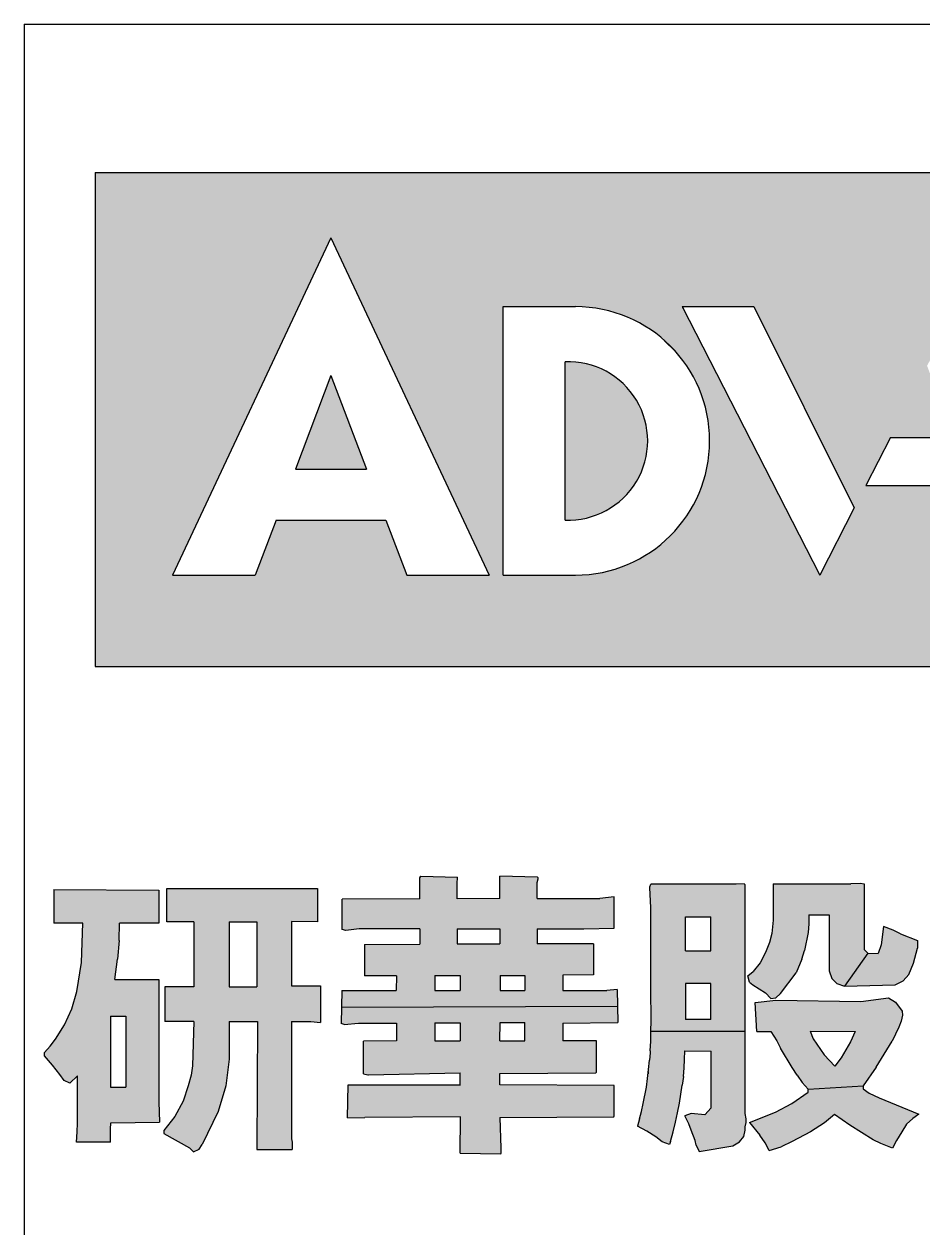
# Model space of a CAD drawing. Header units: millimetres. Extents: x 0 to 895, y 0 to 297.
# Drawn here: x 219.23 to 233.63, y 34.96 to 54.26 of the extents above; entities that cross this region are included whole.
import ezdxf

# ---------------------------------------------------------------- set-up
doc = ezdxf.new("R2010")
doc.units = ezdxf.units.MM
doc.layers.add('0-ADVANTECH-FORM', color=5, linetype='Continuous')
doc.layers.add('SLD-0', color=7, linetype='Continuous')

msp = doc.modelspace()

# ---------------------------------------------------------------- hatches: boundary and pattern name
at = {"layer": '0-ADVANTECH-FORM'}
h = msp.add_hatch(color=256, dxfattribs=at)
h.paths.add_polyline_path([(220.3679724525223, 51.87821309202164), (220.3679724525223, 43.9628383711135), (256.5099389393466, 43.96283837111333), (256.5099389393466, 51.87821309202164)], flags=0)
h.paths.add_polyline_path([(236.4512692122035, 49.72697183144189), (239.1422889045062, 47.41717992882835), (239.1422889045062, 49.72697183144189), (240.1348781353221, 49.72697183144189), (240.1348781353221, 45.42575183144189), (237.4879735198708, 47.69767829295809), (237.4879735198708, 45.42575183144189), (236.4512692122035, 45.42575183144189)], flags=0)
h.paths.add_polyline_path([(243.9508322891712, 49.72697183144189), (243.9508322891712, 48.91084290838029), (242.7817827506867, 48.91084290838029), (242.7817827506867, 45.42575183144189), (241.6789058275676, 45.42575183144189), (241.6789058275676, 48.91084290838029), (240.5319138275971, 48.91084290838029), (240.5319138275971, 49.72697183144189)], flags=0)
h.paths.add_polyline_path([(246.8624273660803, 49.72697183144189), (246.8624273660803, 48.91084290838029), (245.3183996737482, 48.91084290838029), (245.3183996737482, 48.00648383144193), (246.752139673777, 48.00648383144193), (246.752139673777, 47.12418229292933), (245.3183996737482, 47.12418229292933), (245.3183996737482, 46.26393829292954), (246.8624273660803, 46.26393829292954), (246.8624273660803, 45.42575183144189), (244.325810443019, 45.42575183144189), (244.325810443019, 49.72697183144189)], flags=0)
edge = h.paths.add_edge_path(flags=0)
edge.add_line((228.0583758275966, 45.42575183144189), (226.9003550583258, 45.42575183144189))
edge.add_line((226.9003550583258, 45.42575183144189), (226.9003550583258, 49.72697183144189))
edge.add_line((226.9003550583258, 49.72697183144189), (228.0583758275966, 49.72697183144189))
edge.add_arc((228.0583758275966, 47.57636183144189), 2.150609999999997, -90.00000000000091, 89.9999999999992, ccw=False)
h.paths.add_polyline_path([(233.692945748709, 48.77849767756489), (234.1793427506868, 49.72697183144189), (236.1645212122319, 45.42575183144189), (234.9513565968095, 45.42575183144189), (234.4132203788552, 46.8594918313844), (232.7088401865857, 46.8594918313844), (233.1047447230352, 47.6315056775933), (234.1234547230204, 47.6315056775933)], flags=0)
h.paths.add_polyline_path([(229.7678350583836, 49.72697183144189), (230.9148270583539, 49.72697183144189), (232.5250273660515, 46.50105683144186), (231.9735889045351, 45.42575183144189)], flags=0)
h.paths.add_polyline_path([(222.9299981353223, 45.42575183144189), (221.6065458275966, 45.42575183144189), (224.1431627506579, 50.82984875447458), (226.6797796737193, 45.42575183144189), (225.3563273660804, 45.42575183144189), (225.0216612652891, 46.30805336986796), (223.2646642361136, 46.30805336986796)], flags=0)
edge = h.paths.add_edge_path(flags=0)
edge.add_arc((249.3848286814198, 48.23293223140315), 2.817520404150244, 260.7471564226822, 293.3583550953957, ccw=False)
edge.add_arc((249.2864617884347, 47.62912574265884), 2.20575384615172, 186.0301426713047, 260.7471564225103, ccw=False)
edge.add_arc((249.527220198452, 47.65455853848682), 2.44785184097543, 183.1225885856016, 186.0301426863164, ccw=False)
edge.add_arc((249.0793397976576, 47.63012510612447), 1.999305470983759, 129.3784224453203, 183.1225885708026, ccw=False)
edge.add_arc((249.3543988884231, 47.29500545589831), 2.43285210443913, 61.856738736225225, 129.3784224440175, ccw=False)
edge.add_line((250.5019212121463, 49.44022383140948), (250.5019212121464, 48.51380721597631))
edge.add_arc((249.4718813479145, 47.56987432006934), 1.397136870132038, 42.50227544455588, 181.9957718690004)
edge.add_arc((249.4703862331703, 47.65313352371155), 1.401018455975036, 185.4027955627078, 317.4150689837845)
edge.add_line((250.5019212121873, 46.70508906217661), (250.5019212121874, 45.64632721603914))
h.paths.add_polyline_path([(252.0459489045063, 45.42575183144189), (250.9871870583265, 45.42575183144189), (250.9871870583265, 49.72697183144189), (252.0459489045063, 49.72697183144189), (252.0459489045063, 48.00648383144193), (253.6340916737765, 48.00648383144193), (253.6340916737765, 49.72697183144189), (254.6928535198709, 49.72697183144189), (254.6928535198709, 45.42575183144189), (253.6340916737765, 45.42575183144189), (253.6340916737765, 47.12418229292933), (252.0459489045063, 47.12418229292933)], flags=0)
h = msp.add_hatch(color=256, dxfattribs=at)
edge = h.paths.add_edge_path(flags=0)
edge.add_arc((227.9469393051524, 47.57636183144172), 1.269457291628388, 267.5622495297143, 452.4377504702874)
edge.add_line((227.8929442891279, 48.84467029294189), (227.8929442891279, 46.3080533699415))
for points in [[(223.5742303792866, 47.12418229292933), (224.7120951220292, 47.12418229292933), (224.1431627506579, 48.624094908323)], [(230.847963843647, 38.90445979249714), (230.9037015270038, 38.85893527034663), (231.1055137097182, 38.73135250549289), (231.1899562887396, 38.64268779746156), (231.2701767388154, 38.65113205535631), (231.3462262817135, 38.72252822491144), (231.5952806681345, 39.05223430578069), (231.6839453761141, 39.27178501126331), (231.726166665658, 39.41111526672696), (231.7852764710003, 39.69822003544108), (231.7979428578496, 39.83755029084982), (231.7979428578496, 39.98110267522249), (232.1230467871295, 39.98110267522249), (232.1230467871295, 39.08178920849624), (232.16446348502, 38.9628298950444), (232.2454885266916, 38.88334914774977), (232.372152395262, 38.83690572926155), (232.7436997430575, 39.36889397720854), (232.6888120666722, 39.41955952464532), (232.6888120666722, 40.47086963363797), (232.6200917743787, 40.48568816475905), (232.4734834901355, 40.47931389153479), (231.2279554493482, 40.47931389153479), (231.2279554493482, 39.89666009620694), (231.2067879488141, 39.68412676911208), (231.1691786847951, 39.53590202268448), (231.1139579676294, 39.40267100879581), (231.0607755120347, 39.2947602710336), (231.0192386612514, 39.21047923958803), (230.9070736489855, 39.07334495059934), (230.8184089410107, 39.0015687584234)], [(232.9085612121979, 39.36351920708206), (232.7436997430575, 39.36889397720854), (232.372152395262, 38.83690572926155), (233.1785790250791, 38.85801637400365), (233.3094650225915, 38.92557043723424), (233.3981297305643, 39.02267940315949), (233.4741280516912, 39.20423094805282), (233.5374599859734, 39.44911442728426), (233.5374599859734, 39.57155616689989), (233.2672437330514, 39.67710939066608), (233.1510201122913, 39.73696200439949), (232.9928053511812, 39.79532900133336), (232.959028319594, 39.49977997472102)], [(230.7947880829907, 36.71317486647526), (230.7804097804256, 36.79761744552729), (230.7804097804257, 38.11914380747282), (229.2688876156649, 38.11914380747282), (229.2646654867165, 37.95870290726556), (229.2562212288194, 37.8024841360625), (229.2562212288194, 37.76870710447529), (229.2477769709228, 37.65048749380799), (229.2308884550733, 37.50271298050193), (229.2139999392797, 37.35916059614411), (229.1971114234861, 37.2198303407348), (229.1464458760493, 36.9580583457097), (229.1168909734104, 36.83139447714566), (229.0873360707154, 36.71317486647837), (229.0535590391283, 36.59495525586699), (229.2013335524345, 36.51473480573539), (229.3491080657405, 36.4218479688144), (229.4504391606141, 36.34584964768721), (229.5686587712256, 36.30362835814719), (229.5813251581268, 36.3500717766355), (229.6235464476108, 36.50629054783857), (229.6615456082025, 36.65828719009309), (229.6953226397897, 36.81028383240358), (229.7248775424845, 36.96228047465819), (229.7502103161749, 37.10583285901593), (229.7713209609168, 37.24938524337357), (229.7882094767665, 37.39293762773138), (229.8008758636117, 37.52804575419228), (229.80509799256, 37.66315388065318), (229.8093792312851, 37.80009863321929), (230.2357551456336, 37.79826200711418), (230.2357551456336, 36.88628215353086), (230.1299401498069, 36.77517683014032), (229.9106512163262, 36.79761744555835), (229.8093201215086, 36.75961828496422), (229.876874184739, 36.63295441640025), (229.9148733452748, 36.53162332158239), (229.9782052795571, 36.36696029242663), (229.9908716663554, 36.29096197126851), (230.0415372137503, 36.18963087641478), (230.5819697196245, 36.27829558439936), (230.6875229434958, 36.34584964765455), (230.7550770067288, 36.43029222668407), (230.7804097804193, 36.53162332155775), (230.7804097804193, 36.58651099786931), (230.7947880829907, 36.65610012734339)], [(232.8281423220814, 36.37540455032612), (232.9489880580091, 36.3145242768079), (233.1405798644873, 36.24451855281346), (233.2039117987694, 36.36273816348077), (233.2883543777937, 36.50206841889007), (233.3644126619581, 36.62732156868839), (233.4656837937946, 36.71739699542674), (233.5585706307156, 36.78917318760561), (232.9252512879508, 37.05094518263068), (232.7644804537366, 37.12229581604636), (232.6677014218742, 37.1944975669885), (232.6677014218742, 37.24094098547675), (231.789498599934, 37.18605330909168), (231.789498599934, 37.13960989060322), (231.5277266049091, 36.95805834570972), (231.2659546098841, 36.8187280903005), (230.8458358906302, 36.6561001273465), (231.0126268727558, 36.45140287145328), (231.0970694518358, 36.32896113189359), (231.1604013861178, 36.20651939227773), (231.3534710866891, 36.2628313882999), (231.5319487338575, 36.3500717766355), (231.8232756315211, 36.50629054783857), (232.0512705949032, 36.6498429321964), (232.2117114951106, 36.78072892970884), (232.4523728453377, 36.61184377166063)]]:
    msp.add_hatch(color=256, dxfattribs=at).paths.add_polyline_path(points, flags=0)
h = msp.add_hatch(color=256, dxfattribs=at)
h.paths.add_polyline_path([(225.5657343102681, 39.51326123249559), (224.6794334449975, 39.50822423261791), (224.6794334449975, 39.00156875841734), (225.1945331771508, 39.00156875841736), (225.1891921840157, 38.76935166603116), (224.3163303551546, 38.76935166603116), (224.3121082262063, 38.50335754205774), (228.7326772387498, 38.52024605785957), (228.7284551098012, 38.78624018180469), (228.5637920807011, 38.76935166601107), (227.8586965457576, 38.76935166601107), (227.8561590462018, 39.01618999095705), (228.3484635041569, 39.01845727418296), (228.3484635041569, 39.51666849051469), (227.444927908498, 39.51666849051469), (227.444927908498, 39.75732984079766), (228.1922447329258, 39.75732984079766), (228.6820116913884, 39.76577409869444), (228.6820116913884, 40.26820744394666), (228.4497945990025, 40.24287467025628), (227.444927908498, 40.24287467025626), (227.444927908498, 40.50042453627692), (227.4618164242917, 40.55953434161052), (227.4618164242917, 40.5722007284558), (227.453372166395, 40.5848671153569), (226.8496077262691, 40.60175563115043), (226.8496541696531, 40.24126181697724), (226.1656228360678, 40.23941252447946), (226.1656228360678, 40.47931389153482), (226.1698449650162, 40.5848671153569), (225.582969040684, 40.60175563115043), (225.5660805248904, 40.57220072845578), (225.5660805248904, 40.23779122693858), (224.3247746130516, 40.2344304123035), (224.3247746130516, 39.74888558284493), (224.3796622894368, 39.73199706705131), (224.5949908659735, 39.75732984079762), (225.5660805248904, 39.75732984079765)], flags=0)
h.paths.add_polyline_path([(226.8517736783615, 39.01156675976042), (227.2507099767036, 39.01156675976042), (227.2507099767036, 38.76935166603116), (226.8517736783615, 38.76935166603116)], flags=0)
h.paths.add_polyline_path([(226.8496077262691, 39.51666849051465), (226.1656228360678, 39.51666849051465), (226.1656228360678, 39.75732984079763), (226.8496077262691, 39.75732984079763)], flags=0)
h.paths.add_polyline_path([(225.8067418751733, 39.00683797532706), (226.2120662545561, 39.00683797532706), (226.2120662545561, 38.76935166603116), (225.8067418751733, 38.76935166603116)], flags=0)
h = msp.add_hatch(color=256, dxfattribs=at)
h.paths.add_polyline_path([(221.3946171205069, 36.65828719007781), (221.3861728625544, 36.98339111938483), (221.3861728625544, 38.94245895302526), (220.6824466667541, 38.94245895302526), (220.7232986171811, 39.27178501122486), (220.7486313908718, 39.567334037893), (220.7570756487683, 39.84599454871171), (221.3861728625848, 39.84599454871171), (221.3861728625848, 40.37798279663954), (219.7015434107981, 40.38642705453638), (219.7015434107981, 39.84599454877018), (220.1659775955134, 39.84599454877018), (220.1448669507155, 39.21689733496166), (220.0730907585368, 38.75246315024522), (219.9928703084609, 38.47380263942647), (219.8746506977938, 38.21625277334986), (219.7310983134358, 37.98825780996044), (219.6466557344116, 37.8784824571899), (219.5537688974907, 37.77715136237209), (219.5537688974907, 37.72226368598685), (219.680432766055, 37.5702670437322), (219.7986523766664, 37.42249253042612), (219.8704285688452, 37.32538356450096), (219.9590932768738, 37.28316227501691), (220.0815350164333, 37.4013818856281), (220.0815350164333, 36.64139867429947), (220.0773128874851, 36.50629054783857), (220.0646465006397, 36.33740538977507), (220.6093011354318, 36.33740538977507), (220.6093011354318, 36.54851183736329), (220.6177453933288, 36.64984293218109)], flags=0)
h.paths.add_polyline_path([(220.6093011354318, 38.35980515769994), (220.8584067436118, 38.35980515769994), (220.8584067436118, 37.21983034073479), (220.6093011354318, 37.21983034073479)], flags=0)
h = msp.add_hatch(color=256, dxfattribs=at)
h.paths.add_polyline_path([(223.9278944915644, 39.87132732246063), (223.9278944915644, 40.40331557040763), (221.5128367311187, 40.40331557040763), (221.5128367311187, 39.87132732246062), (221.947716013196, 39.87132732246062), (221.947716013196, 38.8284614713648), (221.4790596995313, 38.8284614713648), (221.4790596995313, 38.27114044972747), (221.947716013196, 38.27114044972747), (221.9266053683979, 37.56182278583542), (221.9012725947075, 37.4140482724735), (221.8569431656015, 37.24094098547678), (221.7746087261435, 36.99605750624544), (221.6395005996827, 36.75117402706994), (221.4663933126861, 36.52740119263639), (221.4663933126861, 36.47576604737507), (221.8785320906295, 36.24874068181784), (221.9392717552433, 36.18540874753579), (222.0321585922202, 36.22763003701986), (222.0778339693737, 36.3036283581472), (222.3361518767292, 36.82717234819721), (222.4585936163447, 37.24094098547675), (222.5134812927302, 37.66737600960169), (222.5134812927302, 38.27114044972747), (222.9647297686678, 38.27114044972747), (222.9568048326488, 36.21918577912304), (223.5225701121828, 36.21918577912304), (223.5190085208227, 36.33740538977507), (223.5101866079929, 36.39229306617548), (223.5099037253376, 38.27114044972747), (223.818119138847, 38.27114044972747), (223.9743379100541, 38.25847406288868), (223.9743379100541, 38.84112785815639), (223.5099037253367, 38.84112785815639), (223.5099037253367, 39.87273736648452)], flags=0)
h.paths.add_polyline_path([(222.9568048326488, 38.8284614713648), (222.5134812927302, 38.8284614713648), (222.5134812927302, 39.87132732246062), (222.9568048326488, 39.87132732246062)], flags=0)
h = msp.add_hatch(color=256, dxfattribs=at)
h.paths.add_polyline_path([(229.2688876156649, 38.11914380747282), (230.7804097804257, 38.11914380747282), (230.7804097804258, 40.46242537574118), (230.7635212646318, 40.47931389153479), (230.6326352671193, 40.47086963363797), (229.2646654867165, 40.47086963363797), (229.2519990998711, 40.42864834409804), (229.2519990998711, 40.41175982830442), (229.2646654867165, 40.09932228589844), (229.2646654867165, 38.693353344904), (229.2688876156649, 38.62579928167343), (229.2731097446135, 38.45269199467678), (229.2731097446135, 38.2838068365726)], flags=0)
h.paths.add_polyline_path([(230.2273108877366, 39.40689313774428), (229.821986508354, 39.40689313774428), (229.821986508354, 39.95154777253626), (230.2273108877366, 39.95154777253626)], flags=0)
h.paths.add_polyline_path([(229.821986508354, 38.30491748131471), (229.821986508354, 38.8791270188017), (230.2273108877366, 38.8791270188017), (230.2273108877366, 38.30491748131471)], flags=0)
h = msp.add_hatch(color=256, dxfattribs=at)
h.paths.add_polyline_path([(233.2419109593611, 38.18247574175497), (233.2756879909484, 38.27958470762427), (233.2967986357463, 38.37247154454528), (233.2925765067979, 38.44002560777569), (233.187023282976, 38.58357799213346), (233.0730258012569, 38.65113205536382), (232.6302469159459, 38.59216158035012), (231.2701767388324, 38.61313289482808), (230.9399470082725, 38.57758925651071), (230.9660297681918, 38.11069954957603), (231.1899562887567, 38.11069954957605), (231.2855708636029, 37.96198302391746), (231.3419529310112, 37.84470542560268), (231.5319487338575, 37.53226788314078), (231.6121691839332, 37.40982614352501), (231.690261382133, 37.29278295209483), (231.789498599934, 37.18605330909168), (232.6677014218742, 37.24094098547675), (232.8788078695182, 37.5407121410376), (233.1321356065907, 37.95448077831705)], flags=0)
h.paths.add_polyline_path([(232.5390995961193, 38.11061088488292), (232.4650392322013, 37.94603652044138), (232.3172647188975, 37.68848665436767), (232.2121806205228, 37.55713153141877), (232.0428263370063, 37.73915220178063), (231.8697190500097, 37.99247993890872), (231.8180613022574, 38.11645853344712)], flags=0)
h = msp.add_hatch(color=256, dxfattribs=at)
h.paths.add_polyline_path([(226.8664962420406, 36.24029642384464), (226.8496077262471, 36.73428551125574), (228.6735674334137, 36.74695189810102), (228.6820116913663, 36.75961828494619), (228.6820116913663, 37.24516311440474), (226.8496077262498, 37.25782950125001), (226.8496077262498, 37.43938104620015), (228.386462664701, 37.45204743304546), (228.3949069225979, 37.46049169094235), (228.3949069225979, 37.9629250361944), (227.8586965457584, 37.9629250361944), (227.8586965457584, 38.24580767601768), (228.7368993676983, 38.25425193391444), (228.7326772387498, 38.52024605785957), (224.3121082262063, 38.50335754205774), (224.307886097258, 38.23736341808431), (224.3570449250163, 38.22430137614219), (224.5865466080766, 38.24580767603703), (225.1945331771508, 38.24580767603703), (225.1945331771508, 37.96292503621394), (224.6658042726412, 37.95870290726556), (224.6667670581523, 37.43515891727146), (224.7343211213825, 37.41827040147769), (224.7427653792795, 37.41827040147769), (226.2120662545561, 37.44727642737845), (226.2120662545561, 37.25782950127055), (226.2168034831956, 37.25782950127055), (224.4176614500285, 37.25782950127056), (224.4092171920757, 36.72584125332351), (224.6878777028944, 36.73428551127623), (226.2167781504101, 36.74398374149282), (226.212066254534, 36.16007597376881), (226.8622741130926, 36.15163171587194), (226.8707183709893, 36.16007597376864), (226.8707183709893, 36.23607429489604)], flags=0)
h.paths.add_polyline_path([(225.8067216116957, 38.25076122123622), (226.2120394478986, 38.25240750244552), (226.2120662545812, 37.96292503621394), (225.8067418751733, 37.96292503621394)], flags=0)
h.paths.add_polyline_path([(226.8496077262691, 37.96292503621393), (226.8543956204235, 38.25501613923623), (227.2503384292957, 38.25662477044023), (227.2507099767036, 37.96292503621393)], flags=0)

# ---------------------------------------------------------------- linework, layer by layer
at = {"layer": '0-ADVANTECH-FORM', "color": 162}
for p, q in [((220.3679724525, 51.878213092), (256.5099389393, 51.878213092)), ((220.3679724525, 51.878213092), (220.3679724525, 43.9628383711)), ((224.1431627507, 50.8298487545), (221.6065458276, 45.42575183140001)), ((224.1431627507, 50.8298487545), (226.6797796737, 45.42575183140001)), ((226.9003550583, 49.7269718314), (228.0583758276, 49.7269718314)), ((226.9003550583, 45.42575183140001), (226.9003550583, 49.7269718314)), ((229.7678350584, 49.7269718314), (230.9148270584, 49.7269718314)), ((229.7678350584, 49.7269718314), (231.9735889045, 45.42575183140001)), ((229.7788638276, 49.7054657314), (229.7788638276, 49.7269718314)), ((230.9148270584, 49.7269718314), (232.5250273661, 46.50105683140001)), ((229.6693025416, 49.0011560251), (229.4831700213, 49.1872885453)), ((227.8929442891, 46.30805336989999), (227.8929442891, 48.8446702929)), ((224.1431627507, 48.6240949083), (223.5742303793, 47.1241822929)), ((224.1431627507, 48.6240949083), (224.712095122, 47.1241822929)), ((233.104744723, 47.6315056776), (232.7088401866, 46.85949183140001)), ((233.104744723, 47.6315056776), (234.123454723, 47.6315056776)), ((223.5742303793, 47.1241822929), (224.712095122, 47.1241822929)), ((232.7088401866, 46.85949183140001), (234.4132203789, 46.85949183140001)), ((232.5250273661, 46.50105683140001), (231.9735889045, 45.42575183140001)), ((223.2646642361, 46.30805336989999), (222.9299981353, 45.42575183140001)), ((223.2646642361, 46.30805336989999), (225.0216612653, 46.30805336989999)), ((225.0216612653, 46.30805336989999), (225.3563273661, 45.42575183140001)), ((221.6065458276, 45.42575183140001), (222.9299981353, 45.42575183140001)), ((225.3563273661, 45.42575183140001), (226.6797796737, 45.42575183140001)), ((226.9003550583, 45.42575183140001), (228.0583758276, 45.42575183140001)), ((220.3679724525, 43.9628383711), (256.5099389393, 43.9628383711))]:
    msp.add_line(p, q, dxfattribs=at)
at = {"layer": '0-ADVANTECH-FORM'}
for p, q in [((225.5660805249, 40.5722007285), (225.5829690407, 40.6017556312)), ((225.5660805249, 40.2377912269), (225.5660805249, 40.5722007285)), ((225.5829690407, 40.6017556312), (226.169844965, 40.5848671154)), ((226.1656228361, 40.4793138915), (226.169844965, 40.5848671154)), ((226.8496541697, 40.241261817), (226.8496077263, 40.6017556312)), ((227.4533721664, 40.5848671154), (226.8496077263, 40.6017556312)), ((227.4449279085, 40.5004245363), (227.4618164243, 40.5595343416)), ((227.4618164243, 40.5722007285), (227.4533721664, 40.5848671154)), ((227.4618164243, 40.5595343416), (227.4618164243, 40.5722007285)), ((219.7015434108, 40.3864270545), (219.7015434108, 39.8459945488)), ((219.7015434108, 40.3864270545), (221.3861728626, 40.3779827966)), ((221.3861728626, 40.3779827966), (221.3861728626, 39.8459945487)), ((221.5128367311, 40.4033155704), (223.9278944916, 40.4033155704)), ((221.5128367311, 39.8713273225), (221.5128367311, 40.4033155704)), ((223.9278944916, 40.4033155704), (223.9278944916, 39.8713273225)), ((226.1656228361, 40.2394125245), (226.1656228361, 40.4793138915)), ((227.4449279085, 40.2428746703), (227.4449279085, 40.5004245363)), ((229.2519990999, 40.4286483441), (229.2646654867, 40.4708696336)), ((229.2519990999, 40.4117598283), (229.2519990999, 40.4286483441)), ((229.2646654867, 40.0993222859), (229.2519990999, 40.4117598283)), ((230.6326352671, 40.4708696336), (229.2646654867, 40.4708696336)), ((230.7635212646, 40.4793138915), (230.6326352671, 40.4708696336)), ((230.7804097804, 40.4624253757), (230.7635212646, 40.4793138915)), ((230.7804097804, 36.7976174455), (230.7804097804, 40.4624253757)), ((231.2279554493, 40.4793138915), (232.4734834901, 40.4793138915)), ((231.2279554493, 40.4793138915), (231.2279554493, 39.8966600962)), ((232.6200917744, 40.4856881648), (232.4734834901, 40.4793138915)), ((232.6888120667, 40.4708696336), (232.6200917744, 40.4856881648)), ((232.6888120667, 39.4195595246), (232.6888120667, 40.4708696336)), ((225.5660805249, 40.2377912269), (224.3247746131, 40.2344304123)), ((224.3247746131, 39.7488855828), (224.3247746131, 40.2344304123)), ((226.8496541697, 40.241261817), (226.1656228361, 40.2394125245)), ((227.4449279085, 40.2428746703), (228.449794599, 40.2428746703)), ((228.6820116914, 40.2682074439), (228.449794599, 40.2428746703)), ((228.6820116914, 39.7657740987), (228.6820116914, 40.2682074439)), ((229.2646654867, 38.6933533449), (229.2646654867, 40.0993222859)), ((229.8219865084, 39.4068931377), (229.8219865084, 39.9515477725)), ((229.8219865084, 39.9515477725), (230.2273108877, 39.9515477725)), ((230.2273108877, 39.4068931377), (230.2273108877, 39.9515477725)), ((231.7979428578, 39.9811026752), (231.7979428579, 39.8375502908)), ((231.7979428578, 39.9811026752), (232.1230467871, 39.9811026752)), ((232.1230467871, 39.9811026752), (232.1230467871, 39.0817892085)), ((220.1659775955, 39.8459945488), (219.7015434108, 39.8459945488)), ((220.1448669507, 39.216897335), (220.1659775955, 39.8459945488)), ((220.7486313909, 39.5673340379), (220.7570756488, 39.8459945487)), ((221.3861728626, 39.8459945487), (220.7570756488, 39.8459945487)), ((221.3861728626, 39.8459945487), (220.7570756488, 39.8459945487)), ((221.9477160132, 39.8713273225), (221.5128367311, 39.8713273225)), ((221.9477160132, 39.8713273225), (221.9477160132, 38.8284614714)), ((222.5134812927, 39.8713273225), (222.9568048326, 39.8713273225)), ((222.5134812927, 39.8713273225), (222.5134812927, 38.8284614714)), ((222.9568048326, 39.8713273225), (222.9568048326, 38.8284614714)), ((223.9278944916, 39.8713273225), (223.5099037253, 39.8727373665)), ((223.5099037253, 39.8727373665), (223.5099037253, 38.8411278582)), ((224.3796622894, 39.7319970671), (224.3247746131, 39.7488855828)), ((224.594990866, 39.7573298408), (224.3796622894, 39.7319970671)), ((225.5660805249, 39.7573298408), (224.594990866, 39.7573298408)), ((225.5660805249, 39.7573298408), (225.5657343103, 39.5132612325)), ((226.1656228361, 39.7573298408), (226.1656228361, 39.5166684905)), ((226.1656228361, 39.7573298408), (226.8496077263, 39.7573298408)), ((226.8496077263, 39.7573298408), (226.8496077263, 39.5166684905)), ((227.4449279085, 39.7573298408), (227.4449279085, 39.5166684905)), ((227.4449279085, 39.7573298408), (228.1922447329, 39.7573298408)), ((228.1922447329, 39.7573298408), (228.6820116914, 39.7657740987)), ((231.2279554493, 39.8966600962), (231.2067879488, 39.6841267691)), ((231.7979428579, 39.8375502908), (231.785276471, 39.6982200354)), ((232.9928053512, 39.7953290013), (232.9590283196, 39.4997799747)), ((233.1510201123, 39.7369620044), (232.9928053512, 39.7953290013)), ((220.7486313909, 39.5673340379), (220.7232986172, 39.2717850112)), ((231.2067879488, 39.6841267691), (231.1691786848, 39.5359020227)), ((231.785276471, 39.6982200354), (231.7261666657, 39.4111152667)), ((233.2672437331, 39.6771093907), (233.1510201123, 39.7369620044)), ((233.2672437331, 39.6771093907), (233.537459986, 39.5715561669)), ((233.537459986, 39.5715561669), (233.537459986, 39.4491144273)), ((224.679433445, 39.5082242326), (225.5657343103, 39.5132612325)), ((224.679433445, 39.5082242326), (224.679433445, 39.0015687584)), ((226.1656228361, 39.5166684905), (226.8496077263, 39.5166684905)), ((228.3484635042, 39.5166684905), (227.4449279085, 39.5166684905)), ((228.3484635042, 39.5166684905), (228.3484635042, 39.0184572742)), ((229.8219865084, 39.4068931377), (230.2273108877, 39.4068931377)), ((231.1139579676, 39.4026710088), (231.060775512, 39.294760271)), ((231.1691786848, 39.5359020227), (231.1139579676, 39.4026710088)), ((231.6839453761, 39.2717850113), (231.7261666657, 39.4111152667)), ((232.7436997431, 39.3688939772), (232.3721523953, 38.8369057293)), ((232.6888120667, 39.4195595246), (232.7436997431, 39.3688939772)), ((232.7436997431, 39.3688939772), (232.9085612122, 39.3635192071)), ((232.9590283196, 39.4997799747), (232.9085612122, 39.3635192071)), ((233.4741280517, 39.2042309481), (233.537459986, 39.4491144273)), ((220.0730907585, 38.7524631502), (220.1448669507, 39.216897335)), ((220.6824466668, 38.942458953), (220.7232986172, 39.2717850112)), ((231.0192386613, 39.2104792396), (230.907073649, 39.0733449506)), ((231.060775512, 39.294760271), (231.0192386613, 39.2104792396)), ((231.6839453761, 39.2717850113), (231.5952806681, 39.0522343058)), ((233.3981297306, 39.0226794032), (233.4741280517, 39.2042309481)), ((225.1945331772, 39.0015687584), (224.679433445, 39.0015687584)), ((225.1945331772, 39.0015687584), (225.189192184, 38.769351666)), ((225.8067418752, 39.0068379753), (226.2120662546, 39.0068379753)), ((225.8067418752, 39.0068379753), (225.8067418752, 38.769351666)), ((226.2120662546, 39.0068379753), (226.2120662546, 38.769351666)), ((226.8517736784, 39.0115667598), (227.2507099767, 39.0115667598)), ((226.8517736784, 39.0115667598), (226.8517736784, 38.769351666)), ((227.2507099767, 39.0115667598), (227.2507099767, 38.769351666)), ((228.3484635042, 39.0184572742), (227.8561590462, 39.016189991)), ((227.8561590462, 39.016189991), (227.8586965458, 38.769351666)), ((230.818408941, 39.0015687584), (230.907073649, 39.0733449506)), ((230.8479638436, 38.9044597925), (230.818408941, 39.0015687584)), ((231.3462262817, 38.7225282249), (231.5952806681, 39.0522343058)), ((232.1230467871, 39.0817892085), (232.164463485, 38.962829895)), ((233.3094650226, 38.9255704372), (233.3981297306, 39.0226794032)), ((233.3981297306, 39.0226794032), (233.4023518595, 39.0269015321)), ((220.6824466668, 38.942458953), (221.3861728626, 38.942458953)), ((221.3861728626, 38.942458953), (221.3861728626, 36.9833911194)), ((221.9477160132, 38.8284614714), (221.4790596995, 38.8284614714)), ((221.4790596995, 38.8284614714), (221.4790596995, 38.2711404497)), ((222.5134812927, 38.8284614714), (222.9568048326, 38.8284614714)), ((223.5099037253, 38.8411278582), (223.9743379101, 38.8411278582)), ((223.9743379101, 38.8411278582), (223.9743379101, 38.2584740629)), ((228.7284551098, 38.7862401818), (228.5637920807, 38.769351666)), ((228.7284551098, 38.7862401818), (228.7368993677, 38.2542519339)), ((230.2273108877, 38.8791270188), (229.8219865084, 38.8791270188)), ((229.8219865084, 38.8791270188), (229.8219865084, 38.3049174813)), ((230.2273108877, 38.3049174813), (230.2273108877, 38.8791270188)), ((230.8479638436, 38.9044597925), (230.903701527, 38.8589352703)), ((230.903701527, 38.8589352703), (231.1055137097, 38.7313525055)), ((232.164463485, 38.962829895), (232.2454885267, 38.8833491477)), ((232.2454885267, 38.8833491477), (232.3721523953, 38.8369057293)), ((232.3721523953, 38.8369057293), (233.1785790251, 38.858016374)), ((233.1785790251, 38.858016374), (233.3094650226, 38.9255704372)), ((219.9928703085, 38.4738026394), (220.0730907585, 38.7524631502)), ((224.3163303552, 38.769351666), (224.3078860973, 38.2373634181)), ((224.3163303552, 38.769351666), (225.189192184, 38.769351666)), ((225.8067418752, 38.769351666), (226.2120662546, 38.769351666)), ((226.8517736784, 38.769351666), (227.2507099767, 38.769351666)), ((227.8586965458, 38.769351666), (228.5637920807, 38.769351666)), ((229.2688876157, 38.6257992817), (229.2646654867, 38.6933533449)), ((229.2731097446, 38.4526919947), (229.2688876157, 38.6257992817)), ((230.9399470083, 38.5775892565), (231.2701767388, 38.6131328948)), ((231.1055137097, 38.7313525055), (231.1899562887, 38.6426877975)), ((231.1899562887, 38.6426877975), (231.2701767388, 38.6511320554)), ((231.2701767388, 38.6511320554), (231.3462262817, 38.7225282249)), ((231.2701767388, 38.6131328948), (232.6302469159, 38.5921615804)), ((232.6302469159, 38.5921615804), (233.0730258013, 38.6511320554)), ((233.0730258013, 38.6511320554), (233.187023283, 38.5835779921)), ((233.187023283, 38.5835779921), (233.2925765068, 38.4400256078)), ((219.8746506978, 38.2162527733), (219.9928703085, 38.4738026394)), ((224.3121082262, 38.5033575421), (228.7326772387, 38.5202460579)), ((229.2731097446, 38.2838068366), (229.2731097446, 38.4526919947)), ((230.9660297682, 38.1106995496), (230.9399470083, 38.5775892565)), ((233.2925765068, 38.4400256078), (233.2967986357, 38.3724715445)), ((219.7310983134, 37.98825781), (219.8746506978, 38.2162527733)), ((220.6093011354, 38.3598051577), (220.8584067436, 38.3598051577)), ((220.6093011354, 38.3598051577), (220.6093011354, 37.2198303407)), ((220.8584067436, 38.3598051577), (220.8584067436, 37.2198303407)), ((221.9477160132, 38.2711404497), (221.4790596995, 38.2711404497)), ((221.9477160132, 38.2711404497), (221.9266053684, 37.5618227858)), ((222.5134812927, 38.2711404497), (222.9647297687, 38.2711404497)), ((222.5134812927, 38.2711404497), (222.5134812927, 37.6673760096)), ((222.9647297687, 38.2711404497), (222.9568048326, 36.2191857791)), ((223.5099037253, 38.2711404497), (223.8181191388, 38.2711404497)), ((223.5099037253, 38.2711404497), (223.510186608, 36.3922930662)), ((223.8181191388, 38.2711404497), (223.9743379101, 38.2584740629)), ((224.357044925, 38.2243013761), (224.3078860973, 38.2373634181)), ((224.357044925, 38.2243013761), (224.5865466081, 38.245807676)), ((224.5865466081, 38.245807676), (225.1945331772, 38.245807676)), ((225.1945331772, 38.245807676), (225.1945331772, 37.9629250362)), ((225.8067216117, 38.2507612212), (226.2120394479, 38.2524075024)), ((225.8067216117, 38.2507612212), (225.8067418752, 37.9629250362)), ((226.2120394479, 38.2524075024), (226.2120662546, 37.9629250362)), ((226.8496077263, 37.9629250362), (226.8543956204, 38.2550161392)), ((226.8543956204, 38.2550161392), (227.2503384293, 38.2566247704)), ((227.2507099767, 37.9629250362), (227.2503384293, 38.2566247704)), ((227.8586965458, 38.245807676), (228.7368993677, 38.2542519339)), ((227.8586965458, 38.245807676), (227.8586965458, 37.9629250362)), ((229.2688876157, 38.1191438075), (229.2731097446, 38.2838068366)), ((230.2273108877, 38.3049174813), (229.8219865084, 38.3049174813)), ((233.2756879909, 38.2795847076), (233.2419109594, 38.1824757418)), ((233.2967986357, 38.3724715445), (233.2756879909, 38.2795847076)), ((229.2646654867, 37.9587029073), (229.2688876157, 38.1191438075)), ((229.2688876157, 38.1191438075), (230.7804097804, 38.1191438075)), ((230.9660297682, 38.1106995496), (231.1899562888, 38.1106995496)), ((231.1899562888, 38.1106995496), (231.2855708636, 37.9619830239)), ((231.8180613023, 38.1164585334), (232.5390995961, 38.1106108849)), ((231.8180613023, 38.1164585334), (231.86971905, 37.9924799389)), ((232.5390995961, 38.1106108849), (232.4650392322, 37.9460365204)), ((233.2419109594, 38.1824757418), (233.1321356066, 37.9544807783)), ((219.5537688975, 37.7771513624), (219.6466557344, 37.8784824572)), ((219.6466557344, 37.8784824572), (219.7310983134, 37.98825781)), ((225.1945331772, 37.9629250362), (224.6658042726, 37.9587029073)), ((224.6667670582, 37.4351589173), (224.6658042726, 37.9587029073)), ((225.8067418752, 37.9629250362), (226.2120662546, 37.9629250362)), ((226.8496077263, 37.9629250362), (227.2507099767, 37.9629250362)), ((228.3949069226, 37.9629250362), (227.8586965458, 37.9629250362)), ((228.3949069226, 37.4604916909), (228.3949069226, 37.9629250362)), ((229.2562212288, 37.8024841361), (229.2646654867, 37.9587029073)), ((231.2855708636, 37.9619830239), (231.341952931, 37.8447054256)), ((231.5319487339, 37.5322678831), (231.341952931, 37.8447054256)), ((231.86971905, 37.9924799389), (232.042826337, 37.7391522018)), ((232.4650392322, 37.9460365204), (232.3172647189, 37.6884866544)), ((232.8788078695, 37.540712141), (233.1321356066, 37.9544807783)), ((219.5537688975, 37.722263686), (219.5537688975, 37.7771513624)), ((219.6804327661, 37.5702670437), (219.5537688975, 37.722263686)), ((222.5134812927, 37.6673760096), (222.4585936163, 37.2409409855)), ((229.2308884551, 37.5027129805), (229.2477769709, 37.6504874938)), ((229.2562212288, 37.7687071045), (229.2477769709, 37.6504874938)), ((229.2562212288, 37.8024841361), (229.2562212288, 37.7687071045)), ((229.8008758636, 37.5280457542), (229.8050979926, 37.6631538807)), ((229.8050979926, 37.6631538807), (229.8093792313, 37.8000986332)), ((229.8093792313, 37.8000986332), (230.2357551456, 37.7982620071)), ((230.2357551456, 36.8862821535), (230.2357551456, 37.7982620071)), ((232.042826337, 37.7391522018), (232.2121806205, 37.5571315314)), ((232.3172647189, 37.6884866544), (232.2121806205, 37.5571315314)), ((219.7986523767, 37.4224925304), (219.6804327661, 37.5702670437)), ((221.9266053684, 37.5618227858), (221.9012725947, 37.4140482725)), ((224.6667670582, 37.4351589173), (224.7343211214, 37.4182704015)), ((224.7427653793, 37.4182704015), (226.2120662546, 37.4472764274)), ((226.2120662546, 37.2578295013), (226.2120662546, 37.4472764274)), ((226.8496077262, 37.4393810462), (228.3864626647, 37.452047433)), ((226.8496077262, 37.2578295013), (226.8496077262, 37.4393810462)), ((228.3864626647, 37.452047433), (228.3949069226, 37.4604916909)), ((229.2139999393, 37.3591605961), (229.2308884551, 37.5027129805)), ((229.2266663261, 37.4731580778), (229.2224441972, 37.4309367883)), ((229.7882094768, 37.3929376277), (229.8008758636, 37.5280457542)), ((231.6121691839, 37.4098261435), (231.5319487339, 37.5322678831)), ((232.8788078695, 37.540712141), (232.6677014219, 37.2409409855)), ((219.8704285688, 37.3253835645), (219.7986523767, 37.4224925304)), ((219.9590932769, 37.283162275), (219.8704285688, 37.3253835645)), ((219.9590932769, 37.283162275), (220.0815350164, 37.4013818856)), ((220.0815350164, 36.6413986743), (220.0815350164, 37.4013818856)), ((221.8569431656, 37.2409409855), (221.7746087261, 36.9960575062)), ((221.9012725947, 37.4140482725), (221.8569431656, 37.2409409855)), ((222.4585936163, 37.2409409855), (222.3361518767, 36.8271723482)), ((224.4092171921, 36.7258412533), (224.41766145, 37.2578295013)), ((224.41766145, 37.2578295013), (226.2168034832, 37.2578295013)), ((224.7343211214, 37.4182704015), (224.7427653793, 37.4182704015)), ((228.6820116914, 37.2451631144), (226.8496077262, 37.2578295013)), ((228.6820116914, 36.7596182849), (228.6820116914, 37.2451631144)), ((229.1971114235, 37.2198303407), (229.2139999393, 37.3591605961)), ((229.7502103162, 37.105832859), (229.7713209609, 37.2493852434)), ((229.7882094768, 37.3929376277), (229.7713209609, 37.2493852434)), ((231.6121691839, 37.4098261435), (231.6902613821, 37.2927829521)), ((231.6902613821, 37.2927829521), (231.7894985999, 37.1860533091)), ((231.7894985999, 37.1860533091), (232.6677014219, 37.2409409855)), ((232.6677014219, 37.2409409855), (232.6677014219, 37.194497567)), ((220.6093011354, 37.2198303407), (220.8584067436, 37.2198303407)), ((229.146445876, 36.9580583457), (229.1971114235, 37.2198303407)), ((229.7248775425, 36.96228047469999), (229.7502103162, 37.105832859)), ((231.5277266049, 36.9580583457), (231.7894985999, 37.1396098906)), ((231.7894985999, 37.1396098906), (231.7894985999, 37.1860533091)), ((232.6677014219, 37.194497567), (232.7644804537, 37.122295816)), ((232.7644804537, 37.122295816), (232.925251288, 37.0509451826)), ((232.925251288, 37.0509451826), (233.5585706307, 36.7891731876)), ((221.3861728626, 36.9833911194), (221.3946171205, 36.6582871901)), ((221.7746087261, 36.9960575062), (221.6395005997, 36.7511740271)), ((229.1168909734, 36.8313944771), (229.146445876, 36.9580583457)), ((229.6953226398, 36.8102838324), (229.7248775425, 36.96228047469999)), ((230.2357551456, 36.8862821535), (230.1299401498, 36.7751768301)), ((231.2659546099, 36.8187280903), (231.5277266049, 36.9580583457)), ((220.6177453933, 36.6498429322), (221.3946171205, 36.6582871901)), ((221.6395005997, 36.7511740271), (221.4663933127, 36.5274011926)), ((222.3361518767, 36.8271723482), (222.0778339694, 36.3036283581)), ((224.4092171921, 36.7258412533), (224.6878777029, 36.7342855113)), ((226.2167781504, 36.7439837415), (224.6878777029, 36.7342855113)), ((226.2120662545, 36.1600759738), (226.2167781504, 36.7439837415)), ((226.8496077262, 36.7342855113), (228.6735674334, 36.7469518981)), ((226.8496077262, 36.7342855113), (226.866496242, 36.2402964238)), ((228.6735674334, 36.7469518981), (228.6820116914, 36.7596182849)), ((229.0873360707, 36.7131748665), (229.0535590391, 36.5949552559)), ((229.0873360707, 36.7131748665), (229.1168909734, 36.8313944771)), ((229.6235464476, 36.5062905478), (229.6615456082, 36.6582871901)), ((229.6615456082, 36.6582871901), (229.6953226398, 36.8102838324)), ((229.9106512163, 36.7976174456), (229.8093201215, 36.759618285)), ((229.8768741847, 36.6329544164), (229.8093201215, 36.759618285)), ((230.1299401498, 36.7751768301), (229.9106512163, 36.7976174456)), ((230.794788083, 36.7131748665), (230.7804097804, 36.7976174455)), ((230.7804097804, 36.5865109979), (230.794788083, 36.6561001273)), ((230.794788083, 36.6561001273), (230.794788083, 36.7131748665)), ((230.8458358906, 36.6561001273), (231.2659546099, 36.8187280903)), ((230.8458358906, 36.6561001273), (231.0126268728, 36.4514028715)), ((232.2117114951, 36.7807289297), (232.0512705949, 36.6498429322)), ((232.4523728453, 36.6118437717), (232.2117114951, 36.7807289297)), ((233.4656837938, 36.7173969954), (233.364412662, 36.6273215687)), ((233.5585706307, 36.7891731876), (233.4656837938, 36.7173969954)), ((220.0646465006, 36.3374053898), (220.0773128875, 36.5062905478)), ((220.0773128875, 36.5062905478), (220.0815350164, 36.6413986743)), ((220.6093011354, 36.5485118374), (220.6177453933, 36.6498429322)), ((220.6093011354, 36.3374053898), (220.6093011354, 36.5485118374)), ((221.4663933127, 36.5274011926), (221.4663933127, 36.4757660474)), ((221.4663933127, 36.4757660474), (221.8785320906, 36.2487406818)), ((229.2013335524, 36.5147348057), (229.0535590391, 36.5949552559)), ((229.3491080657, 36.4218479688), (229.2013335524, 36.5147348057)), ((229.5813251581, 36.3500717766), (229.6235464476, 36.5062905478)), ((229.9148733453, 36.5316233216), (229.8768741847, 36.6329544164)), ((229.9782052796, 36.36696029239999), (229.9148733453, 36.5316233216)), ((230.7550770067, 36.4302922267), (230.7804097804, 36.5316233216)), ((230.7804097804, 36.5316233216), (230.7804097804, 36.5865109979)), ((231.8232756315, 36.5062905478), (231.5319487339, 36.3500717766)), ((232.0512705949, 36.6498429322), (231.8232756315, 36.5062905478)), ((232.8281423221, 36.3754045503), (232.4523728453, 36.6118437717)), ((233.2883543778, 36.5020684189), (233.2039117988, 36.3627381635)), ((233.364412662, 36.6273215687), (233.2883543778, 36.5020684189)), ((220.6093011354, 36.3374053898), (220.0646465006, 36.3374053898)), ((222.0321585922, 36.227630037), (222.0778339694, 36.3036283581)), ((223.510186608, 36.3922930662), (223.5190085208, 36.3374053898)), ((223.5190085208, 36.3374053898), (223.5225701122, 36.2191857791)), ((229.4504391606, 36.3458496477), (229.3491080657, 36.4218479688)), ((229.5686587712, 36.3036283581), (229.4504391606, 36.3458496477)), ((229.5813251581, 36.3500717766), (229.5686587712, 36.3036283581)), ((229.9908716664, 36.2909619713), (229.9782052796, 36.36696029239999)), ((229.9908716664, 36.2909619713), (230.0415372138, 36.1896308764)), ((230.0415372138, 36.1896308764), (230.5819697196, 36.2782955844)), ((230.5819697196, 36.2782955844), (230.6875229435, 36.3458496477)), ((230.6875229435, 36.3458496477), (230.7550770067, 36.4302922267)), ((231.0970694518, 36.3289611319), (231.0126268728, 36.4514028715)), ((231.1604013861, 36.2065193923), (231.0970694518, 36.3289611319)), ((231.5319487339, 36.3500717766), (231.3534710867, 36.2628313883)), ((232.948988058, 36.3145242768), (232.8281423221, 36.3754045503)), ((233.1405798645, 36.2445185528), (232.948988058, 36.3145242768)), ((233.2039117988, 36.3627381635), (233.1405798645, 36.2445185528)), ((221.8785320906, 36.2487406818), (221.9392717552, 36.1854087475)), ((221.9392717552, 36.1854087475), (221.9383234555, 36.1852684953)), ((221.9392717552, 36.1854087475), (222.0321585922, 36.227630037)), ((222.9568048326, 36.2191857791), (223.5225701122, 36.2191857791)), ((226.2120662545, 36.1600759738), (226.8622741131, 36.1516317159)), ((226.8622741131, 36.1516317159), (226.870718371, 36.1600759738)), ((226.870718371, 36.2360742949), (226.866496242, 36.2402964238)), ((226.870718371, 36.1600759738), (226.870718371, 36.2360742949)), ((231.1604013861, 36.2065193923), (231.3534710867, 36.2628313883))]:
    msp.add_line(p, q, dxfattribs=at)
at = {"layer": '0-ADVANTECH-FORM', "color": 162}
for centre, radius, start, end in [((228.0583758276, 47.57636183140001), 2.15061, 270, 90), ((227.9469393052, 47.57636183140001), 1.269457291628412, 267.5622495297, 92.4377504703)]:
    msp.add_arc(centre, radius, start, end, dxfattribs=at)
at = {"layer": 'SLD-0'}
for q in [(219.2267958004, 7.4304123711), (410.7731958763, 54.2553717341)]:
    msp.add_line((219.2267958004, 54.2553717341), q, dxfattribs=at)

doc.saveas('drawing.dxf')
